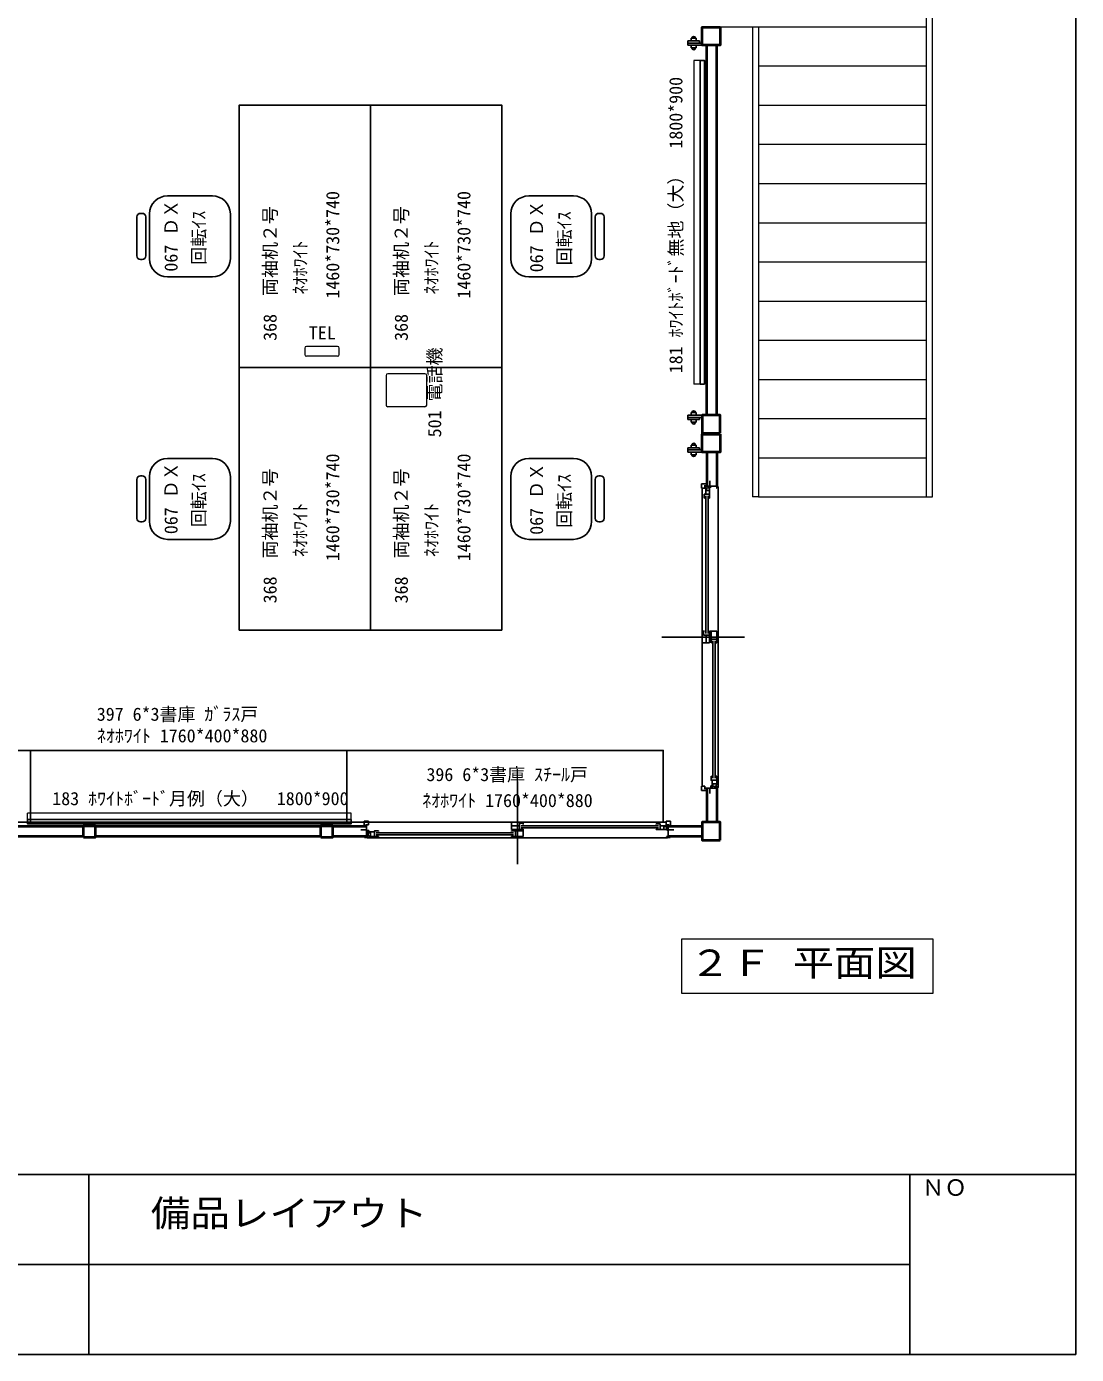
# Model space of a CAD drawing. Units: millimetres at full size, sheet at 1:50; details may follow other scales. Extents: x -9796 to 9869, y -7043 to 6939.
# Drawn here: x 4027 to 9869, y -7043 to 342 of the extents above; entities that cross this region are included whole.
import ezdxf
from ezdxf.enums import TextEntityAlignment as Align

# ---------------------------------------------------------------- set-up
doc = ezdxf.new("R2010")
doc.units = ezdxf.units.MM
doc.header["$LTSCALE"] = 50
for name, color, linetype, lineweight in [('0-0', 7, 'Continuous', 25), ('0-1', 7, 'Continuous', 25), ('0-3', 7, 'Continuous', 25), ('0-A', 7, 'Continuous', 25)]:
    doc.layers.add(name, color=color, linetype=linetype, lineweight=lineweight)
doc.styles.add('ＭＳ ゴシック', font='')
doc.styles.get('ＭＳ ゴシック').set_extended_font_data('MS Gothic')

msp = doc.modelspace()

# ---------------------------------------------------------------- linework, layer by layer
at = {"layer": '0-0'}
for p, q in [((-9796.21, -6043.08), (9868.57, -6043.08)), ((4373.38, -6043.61), (4373.38, -7043.08)), ((8940.96, -6043.62), (8940.96, -7043.08)), ((-5711.41, -6543.08), (8940.96, -6543.08)), ((-9796.21, -7043.08), (9865.95, -7043.08))]:
    msp.add_line(p, q, dxfattribs=at)
msp.add_lwpolyline([(-9796.21, 6939.35), (9865.95, 6939.35), (9865.95, -7043.08)], dxfattribs=at)
at = {"layer": '0-1', "color": 4, "lineweight": 18}
for p, q in [((9034.88, -2274.38), (9034.88, 4834.12)), ((9066.88, -2274.38), (9066.88, 4864.12)), ((7886.88, 340.62), (8098.88, 340.62)), ((8066.88, 340.62), (8066.88, -2274.38)), ((8098.88, 340.62), (8098.88, -2274.38)), ((8098.88, 340.62), (9034.88, 340.62)), ((8098.88, 122.7), (9034.88, 122.7)), ((8098.88, -95.21), (9034.88, -95.21)), ((8098.88, -313.13), (9034.88, -313.13)), ((8098.88, -531.05), (9034.88, -531.05)), ((8098.88, -748.96), (9034.88, -748.96)), ((8098.88, -966.88), (9034.88, -966.88)), ((8098.88, -1184.8), (9034.88, -1184.8)), ((8098.88, -1402.71), (9034.88, -1402.71)), ((8098.88, -1620.63), (9034.88, -1620.63)), ((8098.88, -1838.55), (9034.88, -1838.55)), ((8098.88, -2056.46), (9034.88, -2056.46)), ((8098.88, -2274.38), (8066.88, -2274.38))]:
    msp.add_line(p, q, dxfattribs=at)
at = {"layer": '0-1'}
for p, q in [((7706.88, 262.12), (7706.88, 238.12)), ((7771.88, 262.12), (7706.88, 262.12)), ((7786.88, 250.12), (7706.88, 250.12)), ((7786.88, 238.12), (7706.88, 238.12)), ((7753.38, 277.12), (7725.38, 277.12)), ((7725.38, 277.12), (7725.38, 262.12)), ((7725.38, 238.12), (7725.38, 223.12)), ((7753.38, 223.12), (7725.38, 223.12)), ((7753.38, 277.12), (7753.38, 262.12)), ((7753.38, 238.12), (7753.38, 223.12)), ((7771.88, 262.12), (7771.88, 250.12)), ((7706.88, -1843.88), (7706.88, -1819.88)), ((7786.88, -1819.88), (7706.88, -1819.88)), ((7786.88, -1831.88), (7706.88, -1831.88)), ((7771.88, -1843.88), (7706.88, -1843.88)), ((7753.38, -1804.88), (7725.38, -1804.88)), ((7725.38, -1819.88), (7725.38, -1804.88)), ((7725.38, -1858.88), (7725.38, -1843.88)), ((7753.38, -1819.88), (7753.38, -1804.88)), ((7753.38, -1858.88), (7753.38, -1843.88)), ((7771.88, -1843.88), (7771.88, -1831.88)), ((7753.38, -1858.88), (7725.38, -1858.88)), ((7753.38, -1985.88), (7725.38, -1985.88)), ((7725.38, -1985.88), (7725.38, -2000.88)), ((7753.38, -1985.88), (7753.38, -2000.88)), ((7706.88, -2000.88), (7706.88, -2024.88)), ((7771.88, -2000.88), (7706.88, -2000.88)), ((7786.88, -2012.88), (7706.88, -2012.88)), ((7786.88, -2024.88), (7706.88, -2024.88)), ((7725.38, -2024.88), (7725.38, -2039.88)), ((7753.38, -2039.88), (7725.38, -2039.88)), ((7753.38, -2024.88), (7753.38, -2039.88)), ((7771.88, -2000.88), (7771.88, -2012.88)), ((7781.88, -2200.88), (7781.88, -2225.88)), ((7781.88, -2200.88), (7811.88, -2200.88)), ((7801.63, -2208.88), (7801.63, -2225.88)), ((7871.63, -2214.88), (7801.63, -2214.88)), ((7820.38, -2222.88), (7820.38, -2214.88)), ((7828.63, -2208.88), (7825.63, -2208.88)), ((7828.63, -2183.88), (7828.63, -2214.88)), ((7831.78, -2214.88), (7831.78, -2222.88)), ((7874.63, -2218.38), (7871.13, -2214.88)), ((7871.63, -2203.58), (7871.63, -2214.88)), ((7786.63, -2225.88), (7781.88, -2225.88)), ((7786.63, -3881.88), (7786.63, -2225.88)), ((7801.63, -2225.88), (7786.63, -2225.88)), ((7796.38, -2258.38), (7796.38, -2280.88)), ((7806.38, -2258.38), (7796.38, -2258.38)), ((7799.58, -2280.88), (7796.38, -2280.88)), ((7798.48, -2280.88), (7799.88, -2280.88)), ((7806.38, -2220.88), (7806.38, -2259.33)), ((7810.58, -2220.88), (7806.38, -2220.88)), ((7827.88, -2238.13), (7806.38, -2238.13)), ((7827.88, -2259.33), (7806.38, -2259.33)), ((7806.88, -3033.38), (7806.88, -2268.88)), ((7810.58, -2220.88), (7810.58, -2238.13)), ((7818.88, -3033.38), (7818.88, -2268.88)), ((7820.38, -2222.88), (7819.88, -2227.88)), ((7824.88, -2217.88), (7824.88, -2219.88)), ((7827.88, -2217.88), (7824.88, -2217.88)), ((7824.88, -2222.88), (7824.88, -2224.88)), ((7827.88, -2224.88), (7824.88, -2224.88)), ((7825.88, -2280.88), (7827.88, -2280.88)), ((7827.88, -2280.88), (7827.88, -2217.88)), ((7874.63, -3889.38), (7874.63, -2218.38)), ((7786.38, -3021.38), (7786.38, -3086.38)), ((7799.88, -3021.38), (7786.38, -3021.38)), ((7792.68, -3021.38), (7792.68, -3042.38)), ((7827.88, -3021.38), (7825.88, -3021.38)), ((7827.88, -3021.38), (7827.88, -3086.38)), ((7829.88, -3021.38), (7866.88, -3021.38)), ((7829.88, -3034.38), (7829.88, -3021.38)), ((7861.58, -3021.38), (7830.38, -3021.38)), ((7835.38, -3021.38), (7835.38, -3086.38)), ((7866.88, -3086.38), (7866.88, -3021.38)), ((8021.3, -3053.88), (7561.29, -3053.88)), ((7827.88, -3086.38), (7786.38, -3086.38)), ((7827.88, -3042.38), (7792.68, -3042.38)), ((7808.13, -3086.38), (7808.13, -3042.38)), ((7827.88, -3037.68), (7833.48, -3037.68)), ((7833.48, -3029.38), (7833.48, -3037.68)), ((7835.38, -3064.58), (7866.88, -3064.58)), ((7838.58, -3086.38), (7835.38, -3086.38)), ((7837.48, -3086.38), (7838.88, -3086.38)), ((7845.88, -3838.88), (7845.88, -3074.38)), ((7857.88, -3838.88), (7857.88, -3074.38)), ((7866.88, -3086.38), (7864.88, -3086.38)), ((7838.58, -3826.88), (7835.38, -3826.88)), ((7837.48, -3826.88), (7838.88, -3826.88)), ((7866.88, -3826.88), (7864.88, -3826.88)), ((7866.88, -3826.88), (7866.88, -3871.89)), ((6757.88, -4317.3), (6757.88, -3857.29)), ((7781.88, -3906.88), (7781.88, -3881.88)), ((7786.63, -3881.88), (7781.88, -3881.88)), ((7781.88, -3906.88), (7811.88, -3906.88)), ((7801.63, -3881.88), (7786.63, -3881.88)), ((7801.63, -3898.88), (7801.63, -3881.88)), ((7828.63, -3898.88), (7825.63, -3898.88)), ((7828.63, -3923.88), (7828.63, -3892.88)), ((7833.88, -3892.88), (7833.88, -3880.38)), ((7837.88, -3880.38), (7833.88, -3880.38)), ((7836.38, -3849.38), (7841.38, -3849.38)), ((7837.88, -3892.88), (7837.88, -3880.38)), ((7841.38, -3886.88), (7841.38, -3848.43)), ((7866.88, -3848.43), (7841.38, -3848.43)), ((7841.38, -3871.88), (7841.38, -3849.38)), ((7866.88, -3870.18), (7841.38, -3870.18)), ((7845.58, -3886.88), (7841.38, -3886.88)), ((7845.58, -3886.88), (7845.58, -3870.18)), ((7854.88, -3879.88), (7855.38, -3884.87)), ((7855.38, -3884.9), (7855.38, -3892.88)), ((7859.88, -3884.88), (7859.88, -3882.88)), ((7862.88, -3882.88), (7859.88, -3882.88)), ((7859.88, -3889.88), (7859.88, -3887.88)), ((7862.88, -3889.88), (7859.88, -3889.88)), ((7862.88, -3882.82), (7866.88, -3871.89)), ((7862.88, -3882.82), (7862.88, -3889.88)), ((7867.38, -3882.88), (7865.88, -3882.88)), ((7867.38, -3892.88), (7867.38, -3882.88)), ((7874.63, -3889.38), (7871.13, -3892.88)), ((5887.88, -4124.63), (5918.88, -4124.63)), ((5904.88, -4077.88), (5929.88, -4077.88)), ((5904.88, -4077.88), (5904.88, -4107.88)), ((5912.88, -4097.63), (5929.88, -4097.63)), ((5912.88, -4124.63), (5912.88, -4121.63)), ((5918.88, -4129.88), (5931.38, -4129.88)), ((5918.88, -4133.88), (5931.38, -4133.88)), ((5929.88, -4082.63), (5929.88, -4077.88)), ((5929.88, -4082.63), (7585.88, -4082.63)), ((5929.88, -4097.63), (5929.88, -4082.63)), ((5931.38, -4133.88), (5931.38, -4129.88)), ((5962.38, -4132.38), (5962.38, -4137.38)), ((5984.88, -4134.58), (5984.88, -4131.38)), ((5984.88, -4133.48), (5984.88, -4134.88)), ((6725.38, -4123.88), (6725.38, -4082.38)), ((6790.38, -4082.38), (6725.38, -4082.38)), ((6725.38, -4104.13), (6769.38, -4104.13)), ((6790.38, -4123.88), (6725.38, -4123.88)), ((6790.38, -4131.38), (6725.38, -4131.38)), ((6725.38, -4134.58), (6725.38, -4131.38)), ((6725.38, -4133.48), (6725.38, -4134.88)), ((6747.18, -4131.38), (6747.18, -4162.88)), ((6790.38, -4088.68), (6769.38, -4088.68)), ((6769.38, -4123.88), (6769.38, -4088.68)), ((6774.08, -4123.88), (6774.08, -4129.48)), ((6782.38, -4129.48), (6774.08, -4129.48)), ((6777.38, -4125.88), (6790.38, -4125.88)), ((6778.38, -4102.88), (7542.88, -4102.88)), ((6778.38, -4114.88), (7542.88, -4114.88)), ((6790.38, -4095.88), (6790.38, -4082.38)), ((6790.38, -4123.88), (6790.38, -4121.88)), ((6790.38, -4125.88), (6790.38, -4162.88)), ((6790.38, -4157.58), (6790.38, -4126.38)), ((7553.38, -4092.38), (7530.88, -4092.38)), ((7530.88, -4095.58), (7530.88, -4092.38)), ((7530.88, -4094.48), (7530.88, -4095.88)), ((7530.88, -4121.88), (7530.88, -4123.88)), ((7530.88, -4123.88), (7593.88, -4123.88)), ((7590.88, -4102.38), (7552.43, -4102.38)), ((7552.43, -4123.88), (7552.43, -4102.38)), ((7553.38, -4102.38), (7553.38, -4092.38)), ((7573.63, -4123.88), (7573.63, -4102.38)), ((7590.88, -4106.58), (7573.63, -4106.58)), ((7588.88, -4116.38), (7583.88, -4115.88)), ((7610.88, -4077.88), (7585.88, -4077.88)), ((7585.88, -4082.63), (7585.88, -4077.88)), ((7585.88, -4097.63), (7585.88, -4082.63)), ((7602.88, -4097.63), (7585.88, -4097.63)), ((7588.88, -4120.88), (7586.88, -4120.88)), ((7586.88, -4123.88), (7586.88, -4120.88)), ((7588.88, -4116.38), (7596.88, -4116.38)), ((7596.88, -4127.78), (7588.88, -4127.78)), ((7590.88, -4106.58), (7590.88, -4102.38)), ((7593.88, -4120.88), (7591.88, -4120.88)), ((7593.88, -4123.88), (7593.88, -4120.88)), ((7596.88, -4167.63), (7596.88, -4097.63)), ((7627.88, -4124.63), (7596.88, -4124.63)), ((7602.88, -4124.63), (7602.88, -4121.63)), ((7610.88, -4077.88), (7610.88, -4107.88)), ((5926.86, -4151.38), (5918.88, -4151.38)), ((5918.88, -4163.38), (5928.88, -4163.38)), ((5922.38, -4170.63), (5918.88, -4167.13)), ((5921.88, -4155.88), (5923.88, -4155.88)), ((5921.88, -4158.88), (5921.88, -4155.88)), ((5928.94, -4158.88), (5921.88, -4158.88)), ((5922.38, -4170.63), (7593.38, -4170.63)), ((5924.88, -4137.38), (5963.33, -4137.38)), ((5924.88, -4141.58), (5924.88, -4137.38)), ((5924.88, -4141.58), (5941.58, -4141.58)), ((5926.88, -4155.88), (5928.88, -4155.88)), ((5931.88, -4150.88), (5926.89, -4151.38)), ((5928.88, -4158.88), (5928.88, -4155.88)), ((5928.88, -4163.38), (5928.88, -4161.88)), ((5928.94, -4158.88), (5939.87, -4162.88)), ((5984.88, -4162.88), (5939.87, -4162.88)), ((5939.88, -4137.38), (5962.38, -4137.38)), ((5941.58, -4162.88), (5941.58, -4137.38)), ((5963.33, -4162.88), (5963.33, -4137.38)), ((5972.88, -4141.88), (6737.38, -4141.88)), ((5972.88, -4153.88), (6737.38, -4153.88)), ((5984.88, -4162.88), (5984.88, -4160.88)), ((6725.38, -4162.88), (6725.38, -4160.88)), ((6725.38, -4162.88), (6790.38, -4162.88)), ((7593.38, -4170.63), (7596.88, -4167.13)), ((7608.18, -4167.63), (7596.88, -4167.63))]:
    msp.add_line(p, q, dxfattribs=at)
at = {"layer": '0-1', "color": 2, "lineweight": 40}
for p, q in [((7811.88, -1819.88), (7811.88, 238.12)), ((7866.88, -1819.88), (7866.88, 238.12)), ((7811.88, -2024.88), (7811.88, -2214.88)), ((7866.88, -2024.88), (7866.88, -2214.88)), ((7811.88, -3892.88), (7811.88, -4082.88)), ((7866.88, -3892.88), (7866.88, -4082.88)), ((4344.88, -4107.88), (2286.88, -4107.88)), ((5663.88, -4107.88), (4409.88, -4107.88)), ((5918.88, -4107.88), (5728.88, -4107.88)), ((7786.88, -4107.88), (7596.88, -4107.88)), ((4344.88, -4162.88), (2286.88, -4162.88)), ((5663.88, -4162.88), (4409.88, -4162.88)), ((5918.88, -4162.88), (5728.88, -4162.88)), ((7786.88, -4162.88), (7596.88, -4162.88))]:
    msp.add_line(p, q, dxfattribs=at)
for points in [[(7886.88, 338.12), (7886.88, 238.12), (7786.88, 238.12), (7786.88, 338.12)], [(7886.88, -1919.88), (7886.88, -1819.88), (7786.88, -1819.88), (7786.88, -1919.88)], [(7886.88, -1924.88), (7886.88, -2024.88), (7786.88, -2024.88), (7786.88, -1924.88)], [(4344.88, -4167.88), (4344.88, -4102.88), (4409.88, -4102.88), (4409.88, -4167.88)], [(5663.88, -4167.88), (5663.88, -4102.88), (5728.88, -4102.88), (5728.88, -4167.88)], [(7886.88, -4182.88), (7886.88, -4082.88), (7786.88, -4082.88), (7786.88, -4182.88)]]:
    msp.add_lwpolyline(points, close=True, dxfattribs=at)
at = {"layer": '0-1'}
for points in [[(7867.38, -2214.88), (7867.38, -2224.88), (7865.88, -2224.88)], [(7840.88, -3849.38), (7835.38, -3849.38), (7835.38, -3826.88)], [(7871.63, -3904.18), (7871.63, -3892.88), (7801.63, -3892.88)], [(5907.58, -4167.63), (5918.88, -4167.63), (5918.88, -4097.63)], [(5962.38, -4136.88), (5962.38, -4131.38), (5984.88, -4131.38)], [(7596.88, -4163.38), (7586.88, -4163.38), (7586.88, -4161.88)]]:
    msp.add_lwpolyline(points, dxfattribs=at)
at = {"layer": '0-1', "color": 4, "lineweight": 18}
msp.add_lwpolyline([(8098.88, -2274.38), (9034.88, -2274.38), (9066.88, -2274.38)], dxfattribs=at)
at = {"layer": '0-1'}
for centre, radius, start, end in [((7739.38, 277.12), 10, 359.99998, 179.99998), ((7739.38, 223.12), 10, 180, 0), ((7739.38, -1804.88), 10, 0, 180), ((7739.38, -1858.88), 10, 180, 0), ((7739.38, -1985.88), 10, 359.99998, 179.99998), ((7739.38, -2039.88), 10, 180, 0), ((7855.08, -3884.9), 0.3, 0, 5.71059), ((5926.86, -4151.08), 0.3, 270, 275.71059)]:
    msp.add_arc(centre, radius, start, end, dxfattribs=at)
at = {"layer": '0-3', "color": 4, "lineweight": 18}
for p, q in [((7739.14, 153.92), (7739.14, -1646.08)), ((7774.14, 153.92), (7739.14, 153.92)), ((5574.89, -1446.72), (5574.89, -1481.72)), ((5756.89, -1436.72), (5584.9, -1436.72)), ((5766.89, -1481.72), (5766.89, -1446.72)), ((5756.89, -1491.72), (5584.9, -1491.72)), ((6027.87, -1598.91), (6027.87, -1762.91)), ((6243.87, -1588.91), (6037.87, -1588.91)), ((6253.87, -1762.91), (6253.87, -1598.91)), ((7774.14, -1646.08), (7739.14, -1646.08)), ((6243.87, -1772.91), (6037.87, -1772.91)), ((5832.88, -4032.2), (4032.88, -4032.2)), ((4032.88, -4067.2), (4032.88, -4032.2)), ((5832.88, -4067.2), (5832.88, -4032.2))]:
    msp.add_line(p, q, dxfattribs=at)
at = {"layer": '0-3'}
for p, q in [((4811.06, -600.03), (5061.06, -600.03)), ((6821.06, -600.03), (7071.06, -600.03)), ((4641.06, -717.03), (4641.06, -933.16)), ((4661.06, -697.03), (4671.06, -697.03)), ((4691.06, -717.03), (4691.06, -933.16)), ((4711.06, -700.03), (4711.06, -950.03)), ((5161.06, -700.03), (5161.06, -950.03)), ((6721.05, -950.03), (6721.05, -700.03)), ((7171.06, -950.03), (7171.06, -700.03)), ((7191.06, -933.03), (7191.06, -716.9)), ((7211.06, -696.9), (7221.05, -696.9)), ((7241.06, -933.03), (7241.06, -716.9)), ((4671.06, -953.16), (4661.06, -953.16)), ((7221.05, -953.03), (7211.06, -953.03)), ((5061.06, -1050.03), (4811.06, -1050.03)), ((7071.06, -1050.03), (6821.06, -1050.03)), ((4811.06, -2060.03), (5061.06, -2060.03)), ((6821.06, -2060.03), (7071.06, -2060.03)), ((4641.06, -2177.03), (4641.06, -2393.16)), ((4661.06, -2157.03), (4671.06, -2157.03)), ((4691.06, -2177.03), (4691.06, -2393.16)), ((4711.06, -2160.03), (4711.06, -2410.03)), ((5161.06, -2160.03), (5161.06, -2410.03)), ((6721.05, -2410.03), (6721.05, -2160.03)), ((7171.06, -2410.03), (7171.06, -2160.03)), ((7191.06, -2393.03), (7191.06, -2176.9)), ((7211.06, -2156.9), (7221.05, -2156.9)), ((7241.06, -2393.03), (7241.06, -2176.9)), ((4671.06, -2413.16), (4661.06, -2413.16)), ((7221.05, -2413.03), (7211.06, -2413.03)), ((5061.06, -2510.03), (4811.06, -2510.03)), ((7071.06, -2510.03), (6821.06, -2510.03))]:
    msp.add_line(p, q, dxfattribs=at)
for points in [[(7774.14, 153.92), (7799.14, 153.92), (7799.14, -1646.08), (7774.14, -1646.08)], [(5941.06, -1555.03), (5211.06, -1555.03), (5211.06, -95.03), (5941.06, -95.03)], [(6671.06, -1555.03), (5941.06, -1555.03), (5941.06, -95.03), (6671.06, -95.03)], [(5941.06, -3015.03), (5211.06, -3015.03), (5211.06, -1555.03), (5941.06, -1555.03)], [(6671.06, -3015.03), (5941.06, -3015.03), (5941.06, -1555.03), (6671.06, -1555.03)], [(2289.47, -4083.74), (2289.47, -3683.74), (4049.47, -3683.74), (4049.47, -4083.74)], [(4049.47, -4083.74), (4049.47, -3683.74), (5809.47, -3683.74), (5809.47, -4083.74)], [(5809.47, -4083.74), (5809.47, -3683.74), (7569.47, -3683.74), (7569.47, -4083.74)], [(5832.88, -4067.2), (5832.88, -4092.2), (4032.88, -4092.2), (4032.88, -4067.2)]]:
    msp.add_lwpolyline(points, close=True, dxfattribs=at)
for centre, radius, start, end in [((4811.06, -700.03), 100, 90, 180), ((5061.06, -700.03), 100, 0, 90), ((6821.06, -700.03), 100, 90, 180), ((7071.06, -700.03), 100, 0, 90), ((4661.06, -717.03), 20, 90, 180), ((4671.06, -717.03), 20, 0, 90), ((7211.06, -716.9), 20, 90, 180), ((7221.05, -716.9), 20, 0, 90), ((4661.06, -933.16), 20, 180, 270), ((4671.06, -933.16), 20, 270, 0), ((4811.06, -950.03), 100, 180, 270), ((5061.06, -950.03), 100, 270, 0), ((6821.06, -950.03), 100, 180, 270), ((7071.06, -950.03), 100, 270, 0), ((7211.06, -933.03), 20, 180, 270), ((7221.05, -933.03), 20, 270, 0), ((4811.06, -2160.03), 100, 90, 180), ((5061.06, -2160.03), 100, 0, 90), ((6821.06, -2160.03), 100, 90, 180), ((7071.06, -2160.03), 100, 0, 90), ((4661.06, -2177.03), 20, 90, 180), ((4671.06, -2177.03), 20, 0, 90), ((7211.06, -2176.9), 20, 90, 180), ((7221.05, -2176.9), 20, 0, 90), ((4661.06, -2393.16), 20, 180, 270), ((4671.06, -2393.16), 20, 270, 0), ((4811.06, -2410.03), 100, 180, 270), ((5061.06, -2410.03), 100, 270, 0), ((6821.06, -2410.03), 100, 180, 270), ((7071.06, -2410.03), 100, 270, 0), ((7211.06, -2393.03), 20, 180, 270), ((7221.05, -2393.03), 20, 270, 0)]:
    msp.add_arc(centre, radius, start, end, dxfattribs=at)
at = {"layer": '0-3', "color": 4, "lineweight": 18}
for centre, start, end in [((5584.9, -1446.72), 90, 180), ((5756.89, -1446.72), 0, 90), ((5584.9, -1481.72), 180, 270), ((5756.89, -1481.72), 270, 0), ((6037.87, -1598.91), 90, 180), ((6243.87, -1598.91), 0, 90), ((6037.87, -1762.91), 180, 270), ((6243.87, -1762.91), 270, 0)]:
    msp.add_arc(centre, 10, start, end, dxfattribs=at)
at = {"layer": '0-A', "color": 4, "lineweight": 18}
msp.add_lwpolyline([(7672.07, -5033.39), (9072.07, -5033.39), (9072.07, -4733.39), (7672.07, -4733.39)], close=True, dxfattribs=at)

# ---------------------------------------------------------------- texts
at = {"layer": '0-0', "color": 4, "style": 'ＭＳ ゴシック'}
msp.add_text('ＮＯ', height=91.64, dxfattribs=at).set_placement((9008.95, -6188.13), align=Align.BOTTOM_LEFT)
at = {"layer": '0-3', "color": 4, "style": 'ＭＳ ゴシック'}
for s, p in [('181 ﾎﾜｲﾄﾎﾞｰﾄﾞ無地（大）\u30001800*900', (7698.28, -1586.58)), ('1460*730*740', (5789.11, -1171.24)), ('1460*730*740', (6519.11, -1171.24)), ('067 ＤＸ', (4889.64, -1021.13)), ('368\u3000両袖机２号', (5440.48, -1406.08)), ('368\u3000両袖机２号', (6170.48, -1406.08)), ('067 ＤＸ', (6923.05, -1024.71)), ('回転ｲｽ', (5044.06, -982.52)), ('回転ｲｽ', (7077.48, -986.11)), ('ﾈｵﾎﾜｲﾄ', (5608.08, -1147.84)), ('ﾈｵﾎﾜｲﾄ', (6338.08, -1147.84)), ('501 電話機', (6356.11, -1942.64)), ('1460*730*740', (5789.11, -2631.24)), ('1460*730*740', (6519.11, -2631.24)), ('067 ＤＸ', (4889.64, -2481.13)), ('368\u3000両袖机２号', (5440.48, -2866.08)), ('368\u3000両袖机２号', (6170.48, -2866.08)), ('067 ＤＸ', (6923.05, -2484.71)), ('回転ｲｽ', (5044.06, -2442.52)), ('回転ｲｽ', (7077.48, -2446.11)), ('ﾈｵﾎﾜｲﾄ', (5608.08, -2607.84)), ('ﾈｵﾎﾜｲﾄ', (6338.08, -2607.84))]:
    msp.add_text(s, height=73.31, rotation=90, dxfattribs=at).set_placement(p, align=Align.BOTTOM_LEFT)
for s, p in [('TEL', (5597.74, -1420.01)), ('397 6*3書庫 ｶﾞﾗｽ戸', (4417.86, -3540.97)), ('ﾈｵﾎﾜｲﾄ 1760*400*880', (4418.79, -3661.01)), ('396 6*3書庫 ｽﾁｰﾙ戸', (6252.04, -3876.49)), ('183 ﾎﾜｲﾄﾎﾞｰﾄﾞ月例（大）\u30001800*900', (4170.28, -4010.23)), ('ﾈｵﾎﾜｲﾄ 1760*400*880', (6228.77, -4020.97))]:
    msp.add_text(s, height=73.31, dxfattribs=at).set_placement(p, align=Align.BOTTOM_LEFT)
at = {"layer": '0-A', "style": 'ＭＳ ゴシック'}
for s, width, p in [('２Ｆ 平面図', 1.15, (7715.44, -4982.27)), ('備品レイアウト', 1.1, (4718.39, -6374.69))]:
    msp.add_text(s, height=146.6, dxfattribs=dict(at, width=width)).set_placement(p, align=Align.BOTTOM_LEFT)

doc.saveas('drawing.dxf')
